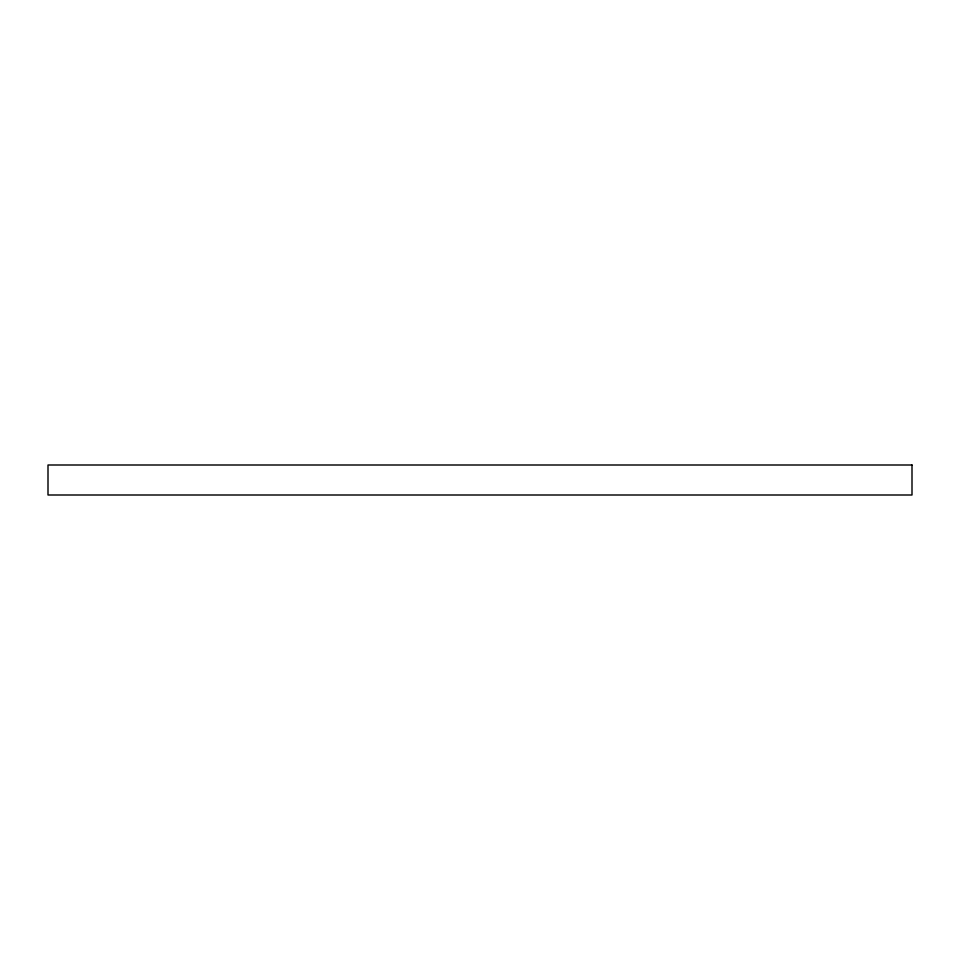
<?xml version="1.0" encoding="UTF-8"?>
<svg xmlns="http://www.w3.org/2000/svg" width="960" height="960" viewBox="0 0 960 960"><rect width="100%" height="100%" fill="white"/><g stroke="black" fill="none" stroke-linecap="round" stroke-linejoin="round"><path stroke-width="1.44" d="M912 465L48 465L48 495L912 495L912 465"/></g></svg>
